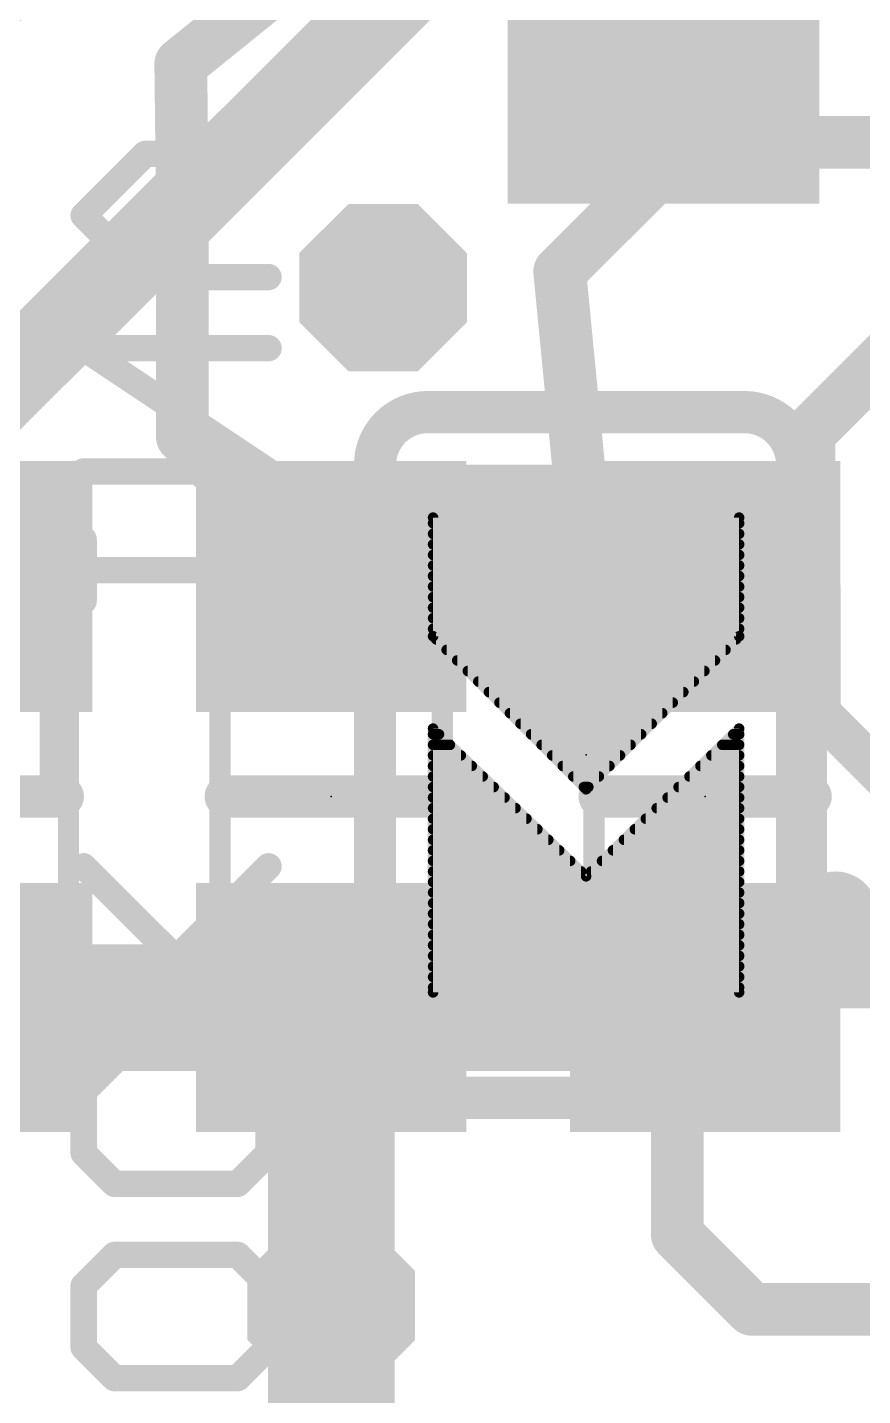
# Model space of a CAD drawing. Extents: x -30 to 79, y -8 to 63.
# Drawn here: x 16.94 to 20.96, y 12.67 to 19.25 of the extents above; entities that cross this region are included whole.
import ezdxf

# ---------------------------------------------------------------- set-up
doc = ezdxf.new("R2010")
doc.units = 0
for name, color, linetype in [('1', 12, 'CONTINUOUS'), ('16', 132, 'CONTINUOUS'), ('18', 3, 'CONTINUOUS'), ('21', 40, 'CONTINUOUS'), ('22', 6, 'CONTINUOUS'), ('23', 40, 'CONTINUOUS'), ('24', 6, 'CONTINUOUS'), ('51', 253, 'CONTINUOUS')]:
    doc.layers.add(name, color=color, linetype=linetype)

# ---------------------------------------------------------------- blocks, each defined once
blk = doc.blocks.new('RECT')
blk.add_solid([(-0.5, -0.5), (0.5, -0.5), (-0.5, 0.5), (0.5, 0.5)])
blk = doc.blocks.new('RECT121920X243840R50')
at = {"const_width": 0.1905}
blk.add_lwpolyline([(0.2858, -0.5715), (0.2858, 0.5715, 0.4142), (0.1905, 0.6668), (-0.1905, 0.6668, 0.4142), (-0.2858, 0.5715), (-0.2858, -0.5715, 0.4142), (-0.1905, -0.6668), (0.1905, -0.6668, 0.4142)], format="xyb", close=True, dxfattribs=at)
blk.add_solid([(-0.2159, -0.5969), (0.2159, -0.5969), (-0.2159, 0.5969), (0.2159, 0.5969)])
blk = doc.blocks.new('OCTAGONV')
at = {"const_width": 0.5}
blk.add_lwpolyline([(-0.25, -0.1036), (-0.25, 0.1036), (-0.1036, 0.25), (0.1036, 0.25), (0.25, 0.1036), (0.25, -0.1036), (0.1036, -0.25), (-0.1036, -0.25), (-0.25, -0.1036), (-0.25, 0.1036)], dxfattribs=at)

msp = doc.modelspace()

# ---------------------------------------------------------------- linework, layer by layer
at = {"layer": '1'}
for points, const_width in [([(17.676, 19.077), (20, 20.954)], 0.254), ([(17.6832, 18.4492), (17.676, 19.077)], 0.254), ([(17.6832, 17.2828), (17.6832, 18.4492)], 0.254), ([(21.25, 17.85), (20.7, 17.3)], 0.254), ([(18.4, 16.566), (17.6832, 17.2828)], 0.254), ([(20.7, 17.3), (20.7, 17.066)], 0.254), ([(20.7, 17.066), (20.2, 16.566)], 0.254), ([(20.2, 16.45), (20.2, 16.566)], 0.254), ([(20.75, 16.566), (20.2, 16.566)], 0.2032), ([(20.75, 15.9531), (20.75, 16.566)], 0.2032), ([(21.1531, 15.55), (20.75, 15.9531)], 0.2032), ([(16.6, 14.534), (18.4, 14.534)], 0.6096), ([(18.4, 13.1), (18.4, 14.534)], 0.6096), ([(18.4, 14.534), (20.2, 14.534)], 0.6096)]:
    msp.add_lwpolyline(points, dxfattribs=dict(at, const_width=const_width))
for points, const_width in [([(17.7395, 19.0777, 1), (17.6125, 19.0763)], 0.127), ([(17.6361, 19.1264, 1), (17.7159, 19.0276)], 0.127), ([(17.7467, 18.4492, 1), (17.6197, 18.4492)], 0.127), ([(17.6198, 18.4485, 1), (17.7467, 18.45)], 0.127), ([(17.7281, 17.3277, 1), (17.6383, 17.2379)], 0.127), ([(20.7635, 17.3, 1), (20.6365, 17.3)], 0.127), ([(20.6551, 17.3449, 1), (20.7449, 17.2551)], 0.127), ([(17.6197, 17.2828, 1), (17.7467, 17.2828)], 0.127), ([(20.6365, 17.066, 1), (20.7635, 17.066)], 0.127), ([(20.7449, 17.0211, 1), (20.6551, 17.1109)], 0.127), ([(18.3551, 16.5211, 1), (18.4449, 16.6109)], 0.127), ([(20.2635, 16.566, 1), (20.1365, 16.566)], 0.127), ([(20.1551, 16.6109, 1), (20.2449, 16.5211)], 0.127), ([(20.2, 16.6168, 1), (20.2, 16.5152)], 0.1016), ([(20.8008, 16.566, 1), (20.6992, 16.566)], 0.1016), ([(20.75, 16.5152, 1), (20.75, 16.6168)], 0.1016), ([(20.1365, 16.45, 1), (20.2635, 16.45)], 0.127), ([(20.7859, 15.989, 1), (20.7141, 15.9172)], 0.1016), ([(20.6992, 15.9531, 1), (20.8008, 15.9531)], 0.1016), ([(18.5524, 14.534, 1), (18.2476, 14.534)], 0.3048), ([(18.4, 14.6864, 1), (18.4, 14.3816)], 0.3048), ([(18.4, 14.3816, 1), (18.4, 14.6864)], 0.3048), ([(20.2, 14.3816, 1), (20.2, 14.6864)], 0.3048), ([(18.2476, 13.1, 1), (18.5524, 13.1)], 0.3048)]:
    msp.add_lwpolyline(points, format="xyb", dxfattribs=dict(at, const_width=const_width))
at = {"layer": '16'}
for points, const_width in [([(19.75, 20.45), (16.1, 16.8)], 0.4064), ([(19.5, 18.0772), (20.1228, 18.7)], 0.254), ([(20.1228, 18.7), (22.1, 18.7)], 0.254), ([(19.627, 16.766), (19.5, 18.0772)], 0.254), ([(18.8904, 16.893), (18.8904, 16.3215)], 0.0508), ([(20.3636, 16.893), (18.8904, 16.893)], 0.0508), ([(18.8904, 16.8656), (20.3636, 16.8656)], 0.0508), ([(20.3636, 16.3215), (20.3636, 16.893)], 0.0508), ([(18.8904, 16.8148), (20.3636, 16.8148)], 0.0508), ([(18.8904, 16.764), (20.3636, 16.764)], 0.0508), ([(18.8904, 16.7132), (20.3636, 16.7132)], 0.0508), ([(18.8904, 16.6624), (20.3636, 16.6624)], 0.0508), ([(18.8904, 16.6116), (20.3636, 16.6116)], 0.0508), ([(18.8904, 16.5608), (20.3636, 16.5608)], 0.0508), ([(18.8904, 16.51), (20.3636, 16.51)], 0.0508), ([(18.8904, 16.4592), (20.3636, 16.4592)], 0.0508), ([(18.8904, 16.4084), (20.3636, 16.4084)], 0.0508), ([(18.8904, 16.3576), (20.3636, 16.3576)], 0.0508), ([(18.8904, 16.3215), (19.627, 15.5849)], 0.0508), ([(19.627, 15.5849), (20.3636, 16.3215)], 0.0508), ([(18.9051, 16.3068), (20.3489, 16.3068)], 0.0508), ([(18.9559, 16.256), (20.2981, 16.256)], 0.0508), ([(19.0067, 16.2052), (20.2473, 16.2052)], 0.0508), ([(19.0575, 16.1544), (20.1965, 16.1544)], 0.0508), ([(19.1083, 16.1036), (20.1457, 16.1036)], 0.0508), ([(19.1591, 16.0528), (20.0949, 16.0528)], 0.0508), ([(19.2099, 16.002), (20.0441, 16.002)], 0.0508), ([(19.2607, 15.9512), (19.9933, 15.9512)], 0.0508), ([(18.8904, 15.877), (19.627, 15.1658)], 0.0508), ([(18.8904, 14.607), (18.8904, 15.877)], 0.0508), ([(19.3115, 15.9004), (19.9425, 15.9004)], 0.0508), ([(19.627, 15.1658), (20.3636, 15.877)], 0.0508), ([(20.3636, 15.877), (20.3636, 14.607)], 0.0508), ([(18.8904, 15.8496), (18.9188, 15.8496)], 0.0508), ([(18.8904, 15.7988), (18.9714, 15.7988)], 0.0508), ([(19.3623, 15.8496), (19.8917, 15.8496)], 0.0508), ([(19.4131, 15.7988), (19.8409, 15.7988)], 0.0508), ([(20.2826, 15.7988), (20.3636, 15.7988)], 0.0508), ([(20.3352, 15.8496), (20.3636, 15.8496)], 0.0508), ([(18.8904, 15.748), (19.024, 15.748)], 0.0508), ([(19.4639, 15.748), (19.7901, 15.748)], 0.0508), ([(20.23, 15.748), (20.3636, 15.748)], 0.0508), ([(18.8904, 15.6972), (19.0766, 15.6972)], 0.0508), ([(19.5147, 15.6972), (19.7393, 15.6972)], 0.0508), ([(20.1774, 15.6972), (20.3636, 15.6972)], 0.0508), ([(18.8904, 15.6464), (19.1292, 15.6464)], 0.0508), ([(18.8904, 15.5956), (19.1819, 15.5956)], 0.0508), ([(19.5655, 15.6464), (19.6885, 15.6464)], 0.0508), ([(19.6163, 15.5956), (19.6377, 15.5956)], 0.0508), ([(20.0722, 15.5956), (20.3636, 15.5956)], 0.0508), ([(20.1248, 15.6464), (20.3636, 15.6464)], 0.0508), ([(18.8904, 15.5448), (19.2345, 15.5448)], 0.0508), ([(20.0195, 15.5448), (20.3636, 15.5448)], 0.0508), ([(18.8904, 15.494), (19.2871, 15.494)], 0.0508), ([(19.9669, 15.494), (20.3636, 15.494)], 0.0508), ([(18.8904, 15.4432), (19.3397, 15.4432)], 0.0508), ([(18.8904, 15.3924), (19.3923, 15.3924)], 0.0508), ([(19.8617, 15.3924), (20.3636, 15.3924)], 0.0508), ([(19.9143, 15.4432), (20.3636, 15.4432)], 0.0508), ([(18.8904, 15.3416), (19.4449, 15.3416)], 0.0508), ([(19.8091, 15.3416), (20.3636, 15.3416)], 0.0508), ([(18.8904, 15.2908), (19.4975, 15.2908)], 0.0508), ([(19.7565, 15.2908), (20.3636, 15.2908)], 0.0508), ([(18.8904, 15.24), (19.5502, 15.24)], 0.0508), ([(19.7038, 15.24), (20.3636, 15.24)], 0.0508), ([(18.8904, 15.1892), (19.6028, 15.1892)], 0.0508), ([(18.8904, 15.1384), (20.3636, 15.1384)], 0.0508), ([(19.6512, 15.1892), (20.3636, 15.1892)], 0.0508), ([(20.828, 14.734), (20.828, 14.986)], 0.4064), ([(18.8904, 15.0876), (20.3636, 15.0876)], 0.0508), ([(18.8904, 15.0368), (20.3636, 15.0368)], 0.0508), ([(18.8904, 14.986), (20.3636, 14.986)], 0.0508), ([(18.8904, 14.9352), (20.3636, 14.9352)], 0.0508), ([(18.8904, 14.8844), (20.3636, 14.8844)], 0.0508), ([(22.104, 14.734), (20.828, 14.734)], 0.4064), ([(18.8904, 14.8336), (20.3636, 14.8336)], 0.0508), ([(19.627, 14.734), (19.5, 14.605)], 0.254), ([(18.8904, 14.7828), (20.3636, 14.7828)], 0.0508), ([(18.8904, 14.732), (20.3636, 14.732)], 0.0508), ([(18.8904, 14.6812), (20.3636, 14.6812)], 0.0508), ([(19.5, 14.605), (20.066, 14.605)], 0.254), ([(20.066, 14.605), (20.066, 13.4402)], 0.254), ([(18.8904, 14.6304), (20.3636, 14.6304)], 0.0508), ([(20.3636, 14.607), (18.8904, 14.607)], 0.0508), ([(20.066, 13.4402), (20.4252, 13.081)], 0.254), ([(18.4, 13.1), (18.4, 6.75)], 0.6096), ([(20.4252, 13.081), (22.479, 13.081)], 0.254)]:
    msp.add_lwpolyline(points, dxfattribs=dict(at, const_width=const_width))
for points, const_width in [([(20.1228, 18.7635, 1), (20.1228, 18.6365)], 0.127), ([(20.1677, 18.6551, 1), (20.0779, 18.7449)], 0.127), ([(19.5632, 18.0833, 1), (19.4368, 18.0711)], 0.127), ([(19.4551, 18.1221, 1), (19.5449, 18.0323)], 0.127), ([(18.9031, 16.893, 1), (18.8777, 16.893)], 0.0254), ([(18.8904, 16.9057, 1), (18.8904, 16.8803)], 0.0254), ([(18.8904, 16.8783, 1), (18.8904, 16.8529)], 0.0254), ([(20.3763, 16.893, 1), (20.3509, 16.893)], 0.0254), ([(20.3636, 16.8803, 1), (20.3636, 16.9057)], 0.0254), ([(20.3636, 16.8529, 1), (20.3636, 16.8783)], 0.0254), ([(18.8904, 16.8275, 1), (18.8904, 16.8021)], 0.0254), ([(19.5638, 16.7599, 1), (19.6902, 16.7721)], 0.127), ([(20.3636, 16.8021, 1), (20.3636, 16.8275)], 0.0254), ([(18.8904, 16.7767, 1), (18.8904, 16.7513)], 0.0254), ([(18.8904, 16.7259, 1), (18.8904, 16.7005)], 0.0254), ([(20.3636, 16.7513, 1), (20.3636, 16.7767)], 0.0254), ([(20.3636, 16.7005, 1), (20.3636, 16.7259)], 0.0254), ([(18.8904, 16.6751, 1), (18.8904, 16.6497)], 0.0254), ([(20.3636, 16.6497, 1), (20.3636, 16.6751)], 0.0254), ([(18.8904, 16.6243, 1), (18.8904, 16.5989)], 0.0254), ([(20.3636, 16.5989, 1), (20.3636, 16.6243)], 0.0254), ([(18.8904, 16.5735, 1), (18.8904, 16.5481)], 0.0254), ([(18.8904, 16.5227, 1), (18.8904, 16.4973)], 0.0254), ([(20.3636, 16.5481, 1), (20.3636, 16.5735)], 0.0254), ([(20.3636, 16.4973, 1), (20.3636, 16.5227)], 0.0254), ([(18.8904, 16.4719, 1), (18.8904, 16.4465)], 0.0254), ([(20.3636, 16.4465, 1), (20.3636, 16.4719)], 0.0254), ([(18.8904, 16.4211, 1), (18.8904, 16.3957)], 0.0254), ([(20.3636, 16.3957, 1), (20.3636, 16.4211)], 0.0254), ([(18.8904, 16.3703, 1), (18.8904, 16.3449)], 0.0254), ([(18.8994, 16.3305, 1), (18.8814, 16.3125)], 0.0254), ([(20.3726, 16.3125, 1), (20.3546, 16.3305)], 0.0254), ([(20.3636, 16.3449, 1), (20.3636, 16.3703)], 0.0254), ([(18.8777, 16.3215, 1), (18.9031, 16.3215)], 0.0254), ([(18.9051, 16.3195, 1), (18.9051, 16.2941)], 0.0254), ([(18.9559, 16.2687, 1), (18.9559, 16.2433)], 0.0254), ([(20.2981, 16.2433, 1), (20.2981, 16.2687)], 0.0254), ([(20.3489, 16.2941, 1), (20.3489, 16.3195)], 0.0254), ([(20.3509, 16.3215, 1), (20.3763, 16.3215)], 0.0254), ([(19.0067, 16.2179, 1), (19.0067, 16.1925)], 0.0254), ([(20.2473, 16.1925, 1), (20.2473, 16.2179)], 0.0254), ([(19.0575, 16.1671, 1), (19.0575, 16.1417)], 0.0254), ([(20.1965, 16.1417, 1), (20.1965, 16.1671)], 0.0254), ([(19.1083, 16.1163, 1), (19.1083, 16.0909)], 0.0254), ([(19.1591, 16.0655, 1), (19.1591, 16.0401)], 0.0254), ([(20.0949, 16.0401, 1), (20.0949, 16.0655)], 0.0254), ([(20.1457, 16.0909, 1), (20.1457, 16.1163)], 0.0254), ([(19.2099, 16.0147, 1), (19.2099, 15.9893)], 0.0254), ([(20.0441, 15.9893, 1), (20.0441, 16.0147)], 0.0254), ([(19.2607, 15.9639, 1), (19.2607, 15.9385)], 0.0254), ([(19.9933, 15.9385, 1), (19.9933, 15.9639)], 0.0254), ([(18.8992, 15.8861, 1), (18.8816, 15.8679)], 0.0254), ([(18.9031, 15.877, 1), (18.8777, 15.877)], 0.0254), ([(19.3115, 15.9131, 1), (19.3115, 15.8877)], 0.0254), ([(19.9425, 15.8877, 1), (19.9425, 15.9131)], 0.0254), ([(20.3763, 15.877, 1), (20.3509, 15.877)], 0.0254), ([(20.3724, 15.8679, 1), (20.3548, 15.8861)], 0.0254), ([(18.8904, 15.8623, 1), (18.8904, 15.8369)], 0.0254), ([(18.8904, 15.8115, 1), (18.8904, 15.7861)], 0.0254), ([(18.9188, 15.8369, 1), (18.9188, 15.8623)], 0.0254), ([(18.9714, 15.7861, 1), (18.9714, 15.8115)], 0.0254), ([(19.3623, 15.8623, 1), (19.3623, 15.8369)], 0.0254), ([(19.4131, 15.8115, 1), (19.4131, 15.7861)], 0.0254), ([(19.8409, 15.7861, 1), (19.8409, 15.8115)], 0.0254), ([(19.8917, 15.8369, 1), (19.8917, 15.8623)], 0.0254), ([(20.2826, 15.8115, 1), (20.2826, 15.7861)], 0.0254), ([(20.3352, 15.8623, 1), (20.3352, 15.8369)], 0.0254), ([(20.3636, 15.8369, 1), (20.3636, 15.8623)], 0.0254), ([(20.3636, 15.7861, 1), (20.3636, 15.8115)], 0.0254), ([(18.8904, 15.7607, 1), (18.8904, 15.7353)], 0.0254), ([(19.024, 15.7353, 1), (19.024, 15.7607)], 0.0254), ([(19.4639, 15.7607, 1), (19.4639, 15.7353)], 0.0254), ([(19.7901, 15.7353, 1), (19.7901, 15.7607)], 0.0254), ([(20.23, 15.7607, 1), (20.23, 15.7353)], 0.0254), ([(20.3636, 15.7353, 1), (20.3636, 15.7607)], 0.0254), ([(18.8904, 15.7099, 1), (18.8904, 15.6845)], 0.0254), ([(19.0766, 15.6845, 1), (19.0766, 15.7099)], 0.0254), ([(19.5147, 15.7099, 1), (19.5147, 15.6845)], 0.0254), ([(19.7393, 15.6845, 1), (19.7393, 15.7099)], 0.0254), ([(20.1774, 15.7099, 1), (20.1774, 15.6845)], 0.0254), ([(20.3636, 15.6845, 1), (20.3636, 15.7099)], 0.0254), ([(18.8904, 15.6591, 1), (18.8904, 15.6337)], 0.0254), ([(18.8904, 15.6083, 1), (18.8904, 15.5829)], 0.0254), ([(19.1292, 15.6337, 1), (19.1292, 15.6591)], 0.0254), ([(19.1819, 15.5829, 1), (19.1819, 15.6083)], 0.0254), ([(19.5655, 15.6591, 1), (19.5655, 15.6337)], 0.0254), ([(19.6163, 15.6083, 1), (19.6163, 15.5829)], 0.0254), ([(19.6377, 15.5829, 1), (19.6377, 15.6083)], 0.0254), ([(19.6885, 15.6337, 1), (19.6885, 15.6591)], 0.0254), ([(20.0722, 15.6083, 1), (20.0722, 15.5829)], 0.0254), ([(20.1248, 15.6591, 1), (20.1248, 15.6337)], 0.0254), ([(20.3636, 15.6337, 1), (20.3636, 15.6591)], 0.0254), ([(20.3636, 15.5829, 1), (20.3636, 15.6083)], 0.0254), ([(18.8904, 15.5575, 1), (18.8904, 15.5321)], 0.0254), ([(19.2345, 15.5321, 1), (19.2345, 15.5575)], 0.0254), ([(19.618, 15.5939, 1), (19.636, 15.5759)], 0.0254), ([(19.618, 15.5759, 1), (19.636, 15.5939)], 0.0254), ([(20.0195, 15.5575, 1), (20.0195, 15.5321)], 0.0254), ([(20.3636, 15.5321, 1), (20.3636, 15.5575)], 0.0254), ([(18.8904, 15.5067, 1), (18.8904, 15.4813)], 0.0254), ([(19.2871, 15.4813, 1), (19.2871, 15.5067)], 0.0254), ([(19.9669, 15.5067, 1), (19.9669, 15.4813)], 0.0254), ([(20.3636, 15.4813, 1), (20.3636, 15.5067)], 0.0254), ([(18.8904, 15.4559, 1), (18.8904, 15.4305)], 0.0254), ([(18.8904, 15.4051, 1), (18.8904, 15.3797)], 0.0254), ([(19.3397, 15.4305, 1), (19.3397, 15.4559)], 0.0254), ([(19.3923, 15.3797, 1), (19.3923, 15.4051)], 0.0254), ([(19.8617, 15.4051, 1), (19.8617, 15.3797)], 0.0254), ([(19.9143, 15.4559, 1), (19.9143, 15.4305)], 0.0254), ([(20.3636, 15.4305, 1), (20.3636, 15.4559)], 0.0254), ([(20.3636, 15.3797, 1), (20.3636, 15.4051)], 0.0254), ([(18.8904, 15.3543, 1), (18.8904, 15.3289)], 0.0254), ([(19.4449, 15.3289, 1), (19.4449, 15.3543)], 0.0254), ([(19.8091, 15.3543, 1), (19.8091, 15.3289)], 0.0254), ([(20.3636, 15.3289, 1), (20.3636, 15.3543)], 0.0254), ([(18.8904, 15.3035, 1), (18.8904, 15.2781)], 0.0254), ([(19.4975, 15.2781, 1), (19.4975, 15.3035)], 0.0254), ([(19.7565, 15.3035, 1), (19.7565, 15.2781)], 0.0254), ([(20.3636, 15.2781, 1), (20.3636, 15.3035)], 0.0254), ([(18.8904, 15.2527, 1), (18.8904, 15.2273)], 0.0254), ([(19.5502, 15.2273, 1), (19.5502, 15.2527)], 0.0254), ([(19.7038, 15.2527, 1), (19.7038, 15.2273)], 0.0254), ([(20.3636, 15.2273, 1), (20.3636, 15.2527)], 0.0254), ([(18.8904, 15.2019, 1), (18.8904, 15.1765)], 0.0254), ([(18.8904, 15.1511, 1), (18.8904, 15.1257)], 0.0254), ([(19.6028, 15.1765, 1), (19.6028, 15.2019)], 0.0254), ([(19.6182, 15.1749, 1), (19.6358, 15.1567)], 0.0254), ([(19.6182, 15.1567, 1), (19.6358, 15.1749)], 0.0254), ([(19.6512, 15.2019, 1), (19.6512, 15.1765)], 0.0254), ([(20.3636, 15.1765, 1), (20.3636, 15.2019)], 0.0254), ([(20.3636, 15.1257, 1), (20.3636, 15.1511)], 0.0254), ([(20.9296, 14.986, 1), (20.7264, 14.986)], 0.2032), ([(18.8904, 15.1003, 1), (18.8904, 15.0749)], 0.0254), ([(20.3636, 15.0749, 1), (20.3636, 15.1003)], 0.0254), ([(18.8904, 15.0495, 1), (18.8904, 15.0241)], 0.0254), ([(20.3636, 15.0241, 1), (20.3636, 15.0495)], 0.0254), ([(18.8904, 14.9987, 1), (18.8904, 14.9733)], 0.0254), ([(18.8904, 14.9479, 1), (18.8904, 14.9225)], 0.0254), ([(20.3636, 14.9733, 1), (20.3636, 14.9987)], 0.0254), ([(20.3636, 14.9225, 1), (20.3636, 14.9479)], 0.0254), ([(18.8904, 14.8971, 1), (18.8904, 14.8717)], 0.0254), ([(20.3636, 14.8717, 1), (20.3636, 14.8971)], 0.0254), ([(20.828, 14.8356, 1), (20.828, 14.6324)], 0.2032), ([(18.8904, 14.8463, 1), (18.8904, 14.8209)], 0.0254), ([(19.6723, 14.6895, 1), (19.5817, 14.7785)], 0.127), ([(20.3636, 14.8209, 1), (20.3636, 14.8463)], 0.0254), ([(20.7264, 14.734, 1), (20.9296, 14.734)], 0.2032), ([(18.8904, 14.7955, 1), (18.8904, 14.7701)], 0.0254), ([(18.8904, 14.7447, 1), (18.8904, 14.7193)], 0.0254), ([(20.3636, 14.7701, 1), (20.3636, 14.7955)], 0.0254), ([(20.3636, 14.7193, 1), (20.3636, 14.7447)], 0.0254), ([(18.8904, 14.6939, 1), (18.8904, 14.6685)], 0.0254), ([(19.5, 14.6685, 1), (19.5, 14.5415)], 0.127), ([(19.4547, 14.6495, 1), (19.5453, 14.5605)], 0.127), ([(20.1295, 14.605, 1), (20.0025, 14.605)], 0.127), ([(20.066, 14.5415, 1), (20.066, 14.6685)], 0.127), ([(20.3636, 14.6685, 1), (20.3636, 14.6939)], 0.0254), ([(18.8904, 14.6431, 1), (18.8904, 14.6177)], 0.0254), ([(18.8904, 14.6197, 1), (18.8904, 14.5943)], 0.0254), ([(20.3636, 14.6177, 1), (20.3636, 14.6431)], 0.0254), ([(20.3636, 14.5943, 1), (20.3636, 14.6197)], 0.0254), ([(18.8777, 14.607, 1), (18.9031, 14.607)], 0.0254), ([(20.3509, 14.607, 1), (20.3763, 14.607)], 0.0254), ([(20.1109, 13.4851, 1), (20.0211, 13.3953)], 0.127), ([(20.0025, 13.4402, 1), (20.1295, 13.4402)], 0.127), ([(18.5524, 13.1, 1), (18.2476, 13.1)], 0.3048), ([(20.4252, 13.1445, 1), (20.4252, 13.0175)], 0.127), ([(20.3803, 13.0361, 1), (20.4701, 13.1259)], 0.127)]:
    msp.add_lwpolyline(points, format="xyb", dxfattribs=dict(at, const_width=const_width))
at = {"layer": '21', "const_width": 0.2032}
for points in [[(16.092, 15.55), (17.108, 15.55)], [(17.892, 15.55), (18.908, 15.55)], [(19.692, 15.55), (20.708, 15.55)]]:
    msp.add_lwpolyline(points, dxfattribs=at)
at = {"layer": '21', "const_width": 0.1016}
for points in [[(17.108, 15.4992, 1), (17.108, 15.6008)], [(17.892, 15.6008, 1), (17.892, 15.4992)], [(18.908, 15.4992, 1), (18.908, 15.6008)], [(19.692, 15.6008, 1), (19.692, 15.4992)], [(20.708, 15.4992, 1), (20.708, 15.6008)]]:
    msp.add_lwpolyline(points, format="xyb", dxfattribs=at)
at = {"layer": '22'}
for points, const_width in [([(17.2085, 18.3476), (17.5051, 18.6441)], 0.127), ([(17.5051, 18.6441), (18.0983, 18.6441)], 0.127), ([(17.5051, 18.051), (17.2085, 18.3476)], 0.127), ([(18.0983, 18.051), (17.5051, 18.051)], 0.127), ([(18.0983, 17.1155), (17.2085, 17.7086)], 0.127), ([(17.2085, 17.7086), (18.0983, 17.7086)], 0.127), ([(20.389, 17.401), (18.865, 17.401)], 0.2032), ([(18.611, 17.147), (18.611, 14.353)], 0.2032), ([(20.643, 14.353), (20.643, 17.147)], 0.2032), ([(17.2085, 17.1155), (18.0983, 17.1155)], 0.127), ([(17.2085, 16.4918), (17.2085, 16.7884)], 0.127), ([(18.0983, 16.4918), (18.0983, 16.7884)], 0.127), ([(17.2085, 16.6401), (18.0983, 16.6401)], 0.127), ([(17.0602, 15.5563), (17.0602, 16.1494)], 0.127), ([(17.6534, 14.769), (17.2085, 15.2139)], 0.127), ([(17.5051, 14.6207), (18.0983, 15.2139)], 0.127), ([(18.0983, 14.6207), (17.2085, 14.6207)], 0.127), ([(17.2085, 14.1301), (17.3568, 14.2784)], 0.127), ([(17.95, 14.2784), (18.0983, 14.1301)], 0.127), ([(17.2085, 13.8335), (17.2085, 14.1301)], 0.127), ([(18.0983, 14.1301), (18.0983, 13.8335)], 0.127), ([(20.389, 14.099), (18.865, 14.099)], 0.2032), ([(17.3568, 13.6852), (17.2085, 13.8335)], 0.127), ([(18.0983, 13.8335), (17.95, 13.6852)], 0.127), ([(17.95, 13.6852), (17.3568, 13.6852)], 0.127), ([(17.2085, 13.1946), (17.3568, 13.3429)], 0.127), ([(17.3568, 13.3429), (17.95, 13.3429)], 0.127), ([(17.95, 13.3429), (18.0983, 13.1946)], 0.127), ([(17.2085, 12.898), (17.2085, 13.1946)], 0.127), ([(18.0983, 13.1946), (18.0983, 12.898)], 0.127), ([(17.3568, 12.7497), (17.2085, 12.898)], 0.127), ([(18.0983, 12.898), (17.95, 12.7497)], 0.127), ([(17.95, 12.7497), (17.3568, 12.7497)], 0.127)]:
    msp.add_lwpolyline(points, dxfattribs=dict(at, const_width=const_width))
for points, const_width in [([(17.5051, 18.6759, 1), (17.5051, 18.6124)], 0.0635), ([(17.5275, 18.6217, 1), (17.4826, 18.6666)], 0.0635), ([(18.0983, 18.6124, 1), (18.0983, 18.6759)], 0.0635), ([(17.231, 18.37, 1), (17.186, 18.3251)], 0.0635), ([(17.186, 18.37, 1), (17.231, 18.3251)], 0.0635), ([(17.5051, 18.0827, 1), (17.5051, 18.0192)], 0.0635), ([(17.4826, 18.0285, 1), (17.5275, 18.0734)], 0.0635), ([(18.0983, 18.0192, 1), (18.0983, 18.0827)], 0.0635), ([(17.2261, 17.735, 1), (17.1909, 17.6822)], 0.0635), ([(17.2085, 17.7404, 1), (17.2085, 17.6769)], 0.0635), ([(18.0983, 17.6769, 1), (18.0983, 17.7404)], 0.0635), ([(18.865, 17.401, 0.4142), (18.611, 17.147)], 0.2032), ([(18.865, 17.4518, 1), (18.865, 17.3502)], 0.1016), ([(18.865, 17.3502, 1), (18.865, 17.4518)], 0.1016), ([(20.643, 17.147, 0.4142), (20.389, 17.401)], 0.2032), ([(20.389, 17.4518, 1), (20.389, 17.3502)], 0.1016), ([(20.389, 17.3502, 1), (20.389, 17.4518)], 0.1016), ([(18.6618, 17.147, 1), (18.5602, 17.147)], 0.1016), ([(18.5602, 17.147, 1), (18.6618, 17.147)], 0.1016), ([(20.6938, 17.147, 1), (20.5922, 17.147)], 0.1016), ([(20.5922, 17.147, 1), (20.6938, 17.147)], 0.1016), ([(17.2085, 17.1472, 1), (17.2085, 17.0837)], 0.0635), ([(18.0806, 17.089, 1), (18.1159, 17.1419)], 0.0635), ([(18.0983, 17.0837, 1), (18.0983, 17.1472)], 0.0635), ([(17.2402, 16.7884, 1), (17.1768, 16.7884)], 0.0635), ([(18.13, 16.7884, 1), (18.0665, 16.7884)], 0.0635), ([(17.2085, 16.6718, 1), (17.2085, 16.6083)], 0.0635), ([(18.0983, 16.6083, 1), (18.0983, 16.6718)], 0.0635), ([(17.1768, 16.4918, 1), (17.2402, 16.4918)], 0.0635), ([(18.0665, 16.4918, 1), (18.13, 16.4918)], 0.0635), ([(17.092, 16.1494, 1), (17.0285, 16.1494)], 0.0635), ([(17.0285, 15.5563, 1), (17.092, 15.5563)], 0.0635), ([(17.231, 15.2364, 1), (17.186, 15.1915)], 0.0635), ([(18.1207, 15.1915, 1), (18.0758, 15.2364)], 0.0635), ([(17.6309, 14.7466, 1), (17.6758, 14.7915)], 0.0635), ([(17.2085, 14.6525, 1), (17.2085, 14.589)], 0.0635), ([(17.4826, 14.6432, 1), (17.5275, 14.5983)], 0.0635), ([(18.0983, 14.589, 1), (18.0983, 14.6525)], 0.0635), ([(18.611, 14.353, 0.4142), (18.865, 14.099)], 0.2032), ([(18.6618, 14.353, 1), (18.5602, 14.353)], 0.1016), ([(20.389, 14.099, 0.4142), (20.643, 14.353)], 0.2032), ([(20.6938, 14.353, 1), (20.5922, 14.353)], 0.1016), ([(18.5602, 14.353, 1), (18.6618, 14.353)], 0.1016), ([(20.5922, 14.353, 1), (20.6938, 14.353)], 0.1016), ([(17.3792, 14.2559, 1), (17.3343, 14.3008)], 0.0635), ([(17.9724, 14.3008, 1), (17.9275, 14.2559)], 0.0635), ([(17.186, 14.1526, 1), (17.231, 14.1076)], 0.0635), ([(17.2402, 14.1301, 1), (17.1768, 14.1301)], 0.0635), ([(18.13, 14.1301, 1), (18.0665, 14.1301)], 0.0635), ([(18.0758, 14.1076, 1), (18.1207, 14.1526)], 0.0635), ([(18.865, 14.1498, 1), (18.865, 14.0482)], 0.1016), ([(18.865, 14.0482, 1), (18.865, 14.1498)], 0.1016), ([(20.389, 14.1498, 1), (20.389, 14.0482)], 0.1016), ([(20.389, 14.0482, 1), (20.389, 14.1498)], 0.1016), ([(17.231, 13.856, 1), (17.186, 13.8111)], 0.0635), ([(17.1768, 13.8335, 1), (17.2402, 13.8335)], 0.0635), ([(18.0665, 13.8335, 1), (18.13, 13.8335)], 0.0635), ([(18.1207, 13.8111, 1), (18.0758, 13.856)], 0.0635), ([(17.3568, 13.717, 1), (17.3568, 13.6535)], 0.0635), ([(17.3343, 13.6628, 1), (17.3792, 13.7077)], 0.0635), ([(17.9275, 13.7077, 1), (17.9724, 13.6628)], 0.0635), ([(17.95, 13.6535, 1), (17.95, 13.717)], 0.0635), ([(17.3568, 13.3746, 1), (17.3568, 13.3111)], 0.0635), ([(17.3792, 13.3204, 1), (17.3343, 13.3653)], 0.0635), ([(17.9724, 13.3653, 1), (17.9275, 13.3204)], 0.0635), ([(17.95, 13.3111, 1), (17.95, 13.3746)], 0.0635), ([(17.186, 13.217, 1), (17.231, 13.1721)], 0.0635), ([(17.2402, 13.1946, 1), (17.1768, 13.1946)], 0.0635), ([(18.13, 13.1946, 1), (18.0665, 13.1946)], 0.0635), ([(18.0758, 13.1721, 1), (18.1207, 13.217)], 0.0635), ([(17.231, 12.9204, 1), (17.186, 12.8755)], 0.0635), ([(17.1768, 12.898, 1), (17.2402, 12.898)], 0.0635), ([(18.0665, 12.898, 1), (18.13, 12.898)], 0.0635), ([(18.1207, 12.8755, 1), (18.0758, 12.9204)], 0.0635), ([(17.3568, 12.7815, 1), (17.3568, 12.718)], 0.0635), ([(17.3343, 12.7273, 1), (17.3792, 12.7722)], 0.0635), ([(17.9275, 12.7722, 1), (17.9724, 12.7273)], 0.0635), ([(17.95, 12.718, 1), (17.95, 12.7815)], 0.0635)]:
    msp.add_lwpolyline(points, format="xyb", dxfattribs=dict(at, const_width=const_width))
at = {"layer": '23'}
for p in [(18.4, 15.55), (20.2, 15.55)]:
    msp.add_point(p, dxfattribs=at)
at = {"layer": '24'}
msp.add_point((19.627, 15.75), dxfattribs=at)
at = {"layer": '51', "const_width": 0.1016}
for points in [[(17.135, 15.04), (17.135, 16.06)], [(17.865, 15.04), (17.865, 16.06)], [(18.935, 15.04), (18.935, 16.06)], [(19.665, 15.04), (19.665, 16.06)], [(20.735, 15.04), (20.735, 16.06)]]:
    msp.add_lwpolyline(points, dxfattribs=at)
at = {"layer": '51', "const_width": 0.0508}
for points in [[(17.1604, 16.06, 1), (17.1096, 16.06)], [(17.8904, 16.06, 1), (17.8396, 16.06)], [(18.9604, 16.06, 1), (18.9096, 16.06)], [(19.6904, 16.06, 1), (19.6396, 16.06)], [(20.7604, 16.06, 1), (20.7096, 16.06)], [(17.1096, 15.04, 1), (17.1604, 15.04)], [(17.8396, 15.04, 1), (17.8904, 15.04)], [(18.9096, 15.04, 1), (18.9604, 15.04)], [(19.6396, 15.04, 1), (19.6904, 15.04)], [(20.7096, 15.04, 1), (20.7604, 15.04)]]:
    msp.add_lwpolyline(points, format="xyb", dxfattribs=at)

# ---------------------------------------------------------------- block references
at = {"layer": '1'}
for p, xscale, yscale, rotation in [((20, 19.054), 1.3, 1.5, 270), ((16.6, 16.566), 1.2, 1.3, 90), ((18.4, 16.566), 1.2, 1.3, 90), ((20.2, 16.566), 1.2, 1.3, 90), ((16.6, 14.534), 1.2, 1.3, 90), ((18.4, 14.534), 1.2, 1.3, 90), ((20.2, 14.534), 1.2, 1.3, 90)]:
    msp.add_blockref('RECT', p, dxfattribs=dict(at, xscale=xscale, yscale=yscale, rotation=rotation))
at = {"layer": '16', "rotation": 270}
for p in [(19.627, 16.766), (19.627, 14.734)]:
    msp.add_blockref('RECT121920X243840R50', p, dxfattribs=at)
at = {"layer": '18', "xscale": 0.8064, "yscale": 0.8064}
for p in [(16.6, 19.55), (16.6, 19.55), (18.65, 18), (18.65, 18), (18.4, 13.1), (18.4, 13.1)]:
    msp.add_blockref('OCTAGONV', p, dxfattribs=at)
at = {"layer": '51'}
for p, xscale, yscale, rotation in [((20.0012, 19.2734), 0.7501, 1.4501, 270), ((16.6, 16.2532), 0.5936, 1.3, 90), ((18.4, 16.2532), 0.5936, 1.3, 90), ((20.2, 16.2532), 0.5936, 1.3, 90), ((16.6, 14.8416), 0.5832, 1.3, 90), ((18.4, 14.8416), 0.5832, 1.3, 90), ((20.2, 14.8416), 0.5832, 1.3, 90)]:
    msp.add_blockref('RECT', p, dxfattribs=dict(at, xscale=xscale, yscale=yscale, rotation=rotation))

doc.saveas('drawing.dxf')
